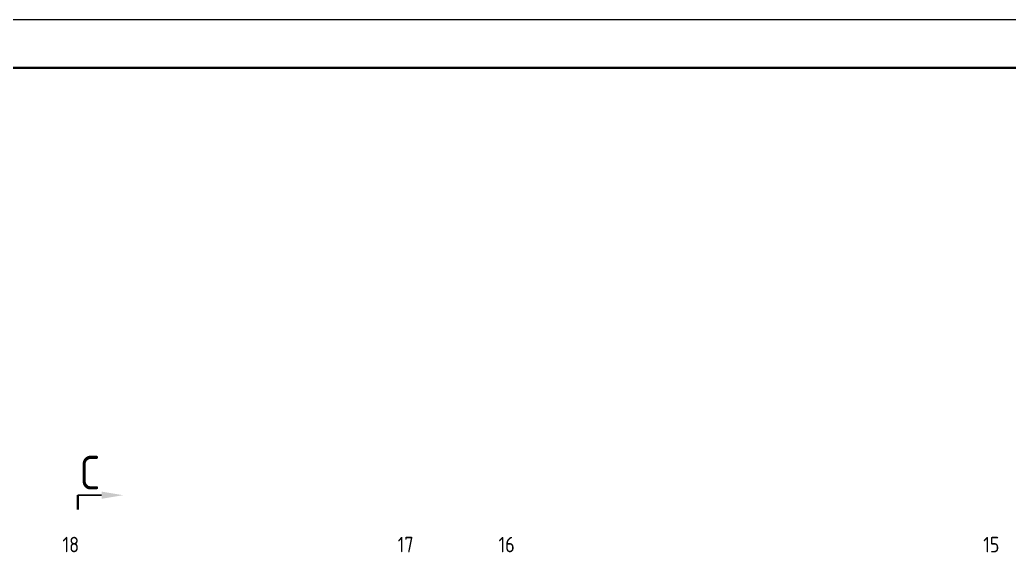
# Model space of a CAD drawing. Header units: millimetres. Extents: x 188205 to 604756, y -401673 to 15123.
# Drawn here: x 353529 to 366940, y -156737 to -149483 of the extents above; entities that cross this region are included whole.
import ezdxf

# ---------------------------------------------------------------- set-up
doc = ezdxf.new("R2010")
doc.units = ezdxf.units.MM
doc.header["$LTSCALE"] = 500
for name, color, linetype, lineweight in [('BIAOZHU', 3, 'Continuous', 25), ('SHI', 7, 'Continuous', 40), ('WEN', 3, 'Continuous', 20), ('XI', 2, 'Continuous', 20)]:
    doc.layers.add(name, color=color, linetype=linetype, lineweight=lineweight)
doc.styles.add('GB', font='gbenor.shx', dxfattribs={"bigfont": 'gbcbig.shx'})

# ---------------------------------------------------------------- blocks, each defined once
blk = doc.blocks.new('剖切箭头(上右)')
at = {"layer": 'BIAOZHU'}
blk.add_line((5, 0), (0, 0), dxfattribs=at)
blk.add_solid([(5, 0.75), (5, -0.75), (9.5, 0)], dxfattribs=at)
at = {"layer": 'SHI'}
blk.add_line((0, 0), (0, -3), dxfattribs=at)
at = {"layer": 'BIAOZHU', "style": 'GB', "flags": 8}
blk.add_attdef('A', (0.41, 1.2), '', height=7, dxfattribs=at)

msp = doc.modelspace()

# ---------------------------------------------------------------- linework, layer by layer
at = {"layer": 'SHI'}
msp.add_lwpolyline([(344831.668, -187443.044), (402681.668, -187443.044), (402681.668, -150133.044), (344831.668, -150133.044)], close=True, dxfattribs=at)
at = {"layer": 'XI'}
msp.add_lwpolyline([(343206.668, -188093.044), (403331.668, -188093.044), (403331.668, -149483.044), (343206.668, -149483.044)], close=True, dxfattribs=at)

# ---------------------------------------------------------------- block references
ref = msp.add_blockref('剖切箭头(上右)', (354313.437, -155923.858), dxfattribs=dict(xscale=65, yscale=65, zscale=65))
ref.add_attrib('A', 'C', (354339.912, -155845.606), dxfattribs={"layer": 'BIAOZHU', "height": 455, "style": 'GB'})

# ---------------------------------------------------------------- texts
at = {"layer": 'WEN', "char_height": 210, "attachment_point": 7, "style": 'GB'}
for s, insert in [('18', (354107.817, -156698.04)), ('17', (358651.462, -156698.04)), ('16', (360018.237, -156698.04)), ('15', (366587.373, -156698.04))]:
    msp.add_mtext(s, dxfattribs=dict(at, insert=insert))

doc.saveas('drawing.dxf')
